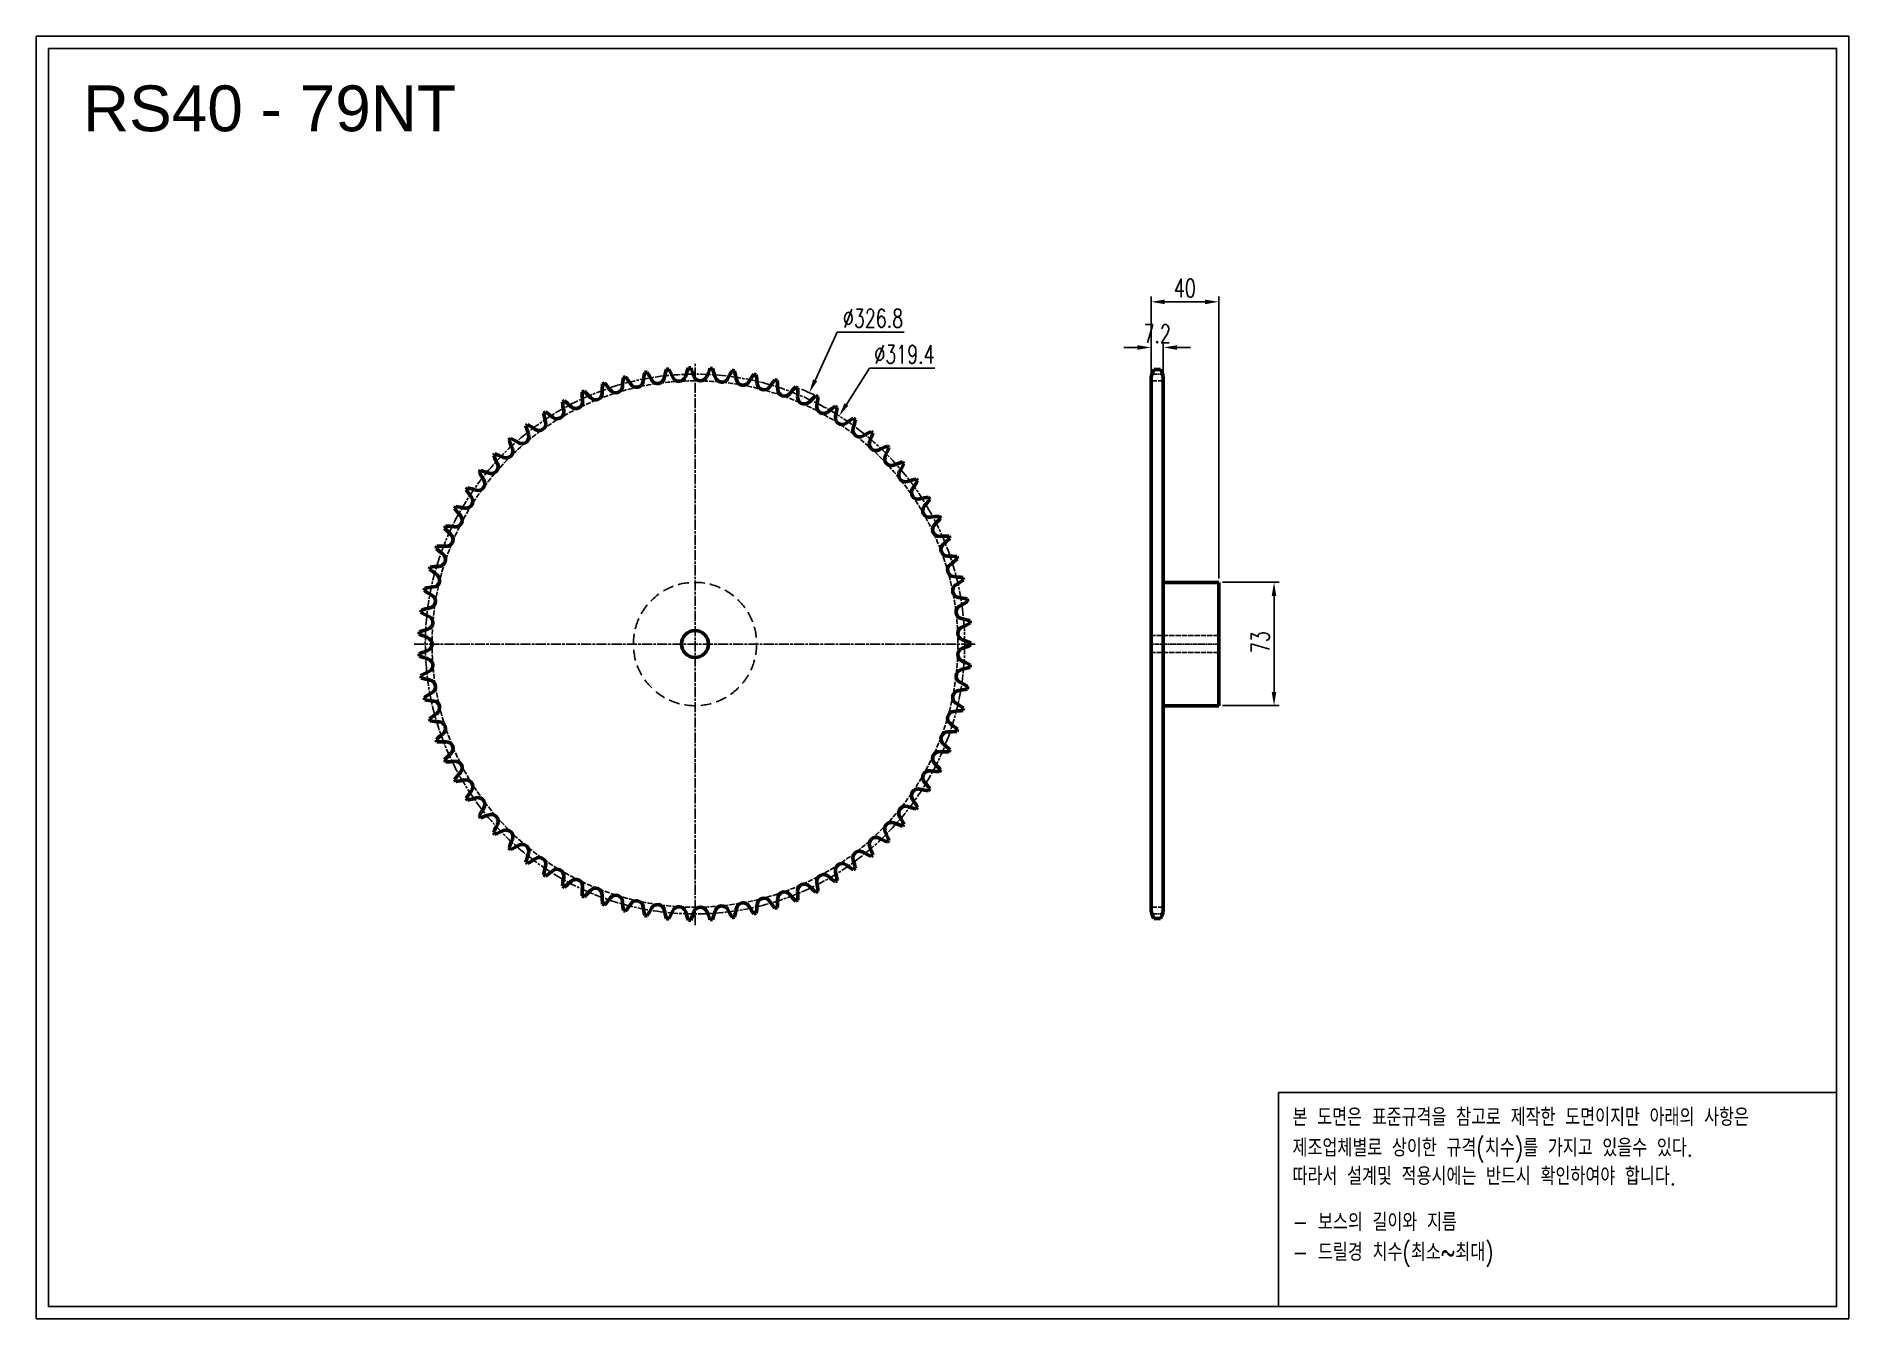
# Model space of a CAD drawing. Header units: millimetres. Extents: x -9072 to -7999, y 4584 to 5343.
import ezdxf

# ---------------------------------------------------------------- set-up
doc = ezdxf.new("R2010")
doc.units = ezdxf.units.MM
for name, pattern in [('AM_ISO02W050', [7.5, 6, -1.5]), ('AM_ISO02W050x2', [3.75, 3, -0.75]), ('AM_ISO08W050', [18, 12, -1.5, 3, -1.5]), ('AM_ISO08W050x2', [9, 6, -0.75, 1.5, -0.75]), ('HIDDEN', [9.525, 6.35, -3.175])]:
    doc.linetypes.add(name, pattern=pattern)
for name, color, linetype, lineweight in [('AM_0N', 7, 'Continuous', 50), ('AM_3N', 6, 'AM_ISO02W050', 25), ('AM_7', 4, 'AM_ISO08W050', 25), ('AM_7N', 4, 'AM_ISO08W050', 25)]:
    doc.layers.add(name, color=color, linetype=linetype, lineweight=lineweight)
doc.layers.add('HL', color=2, linetype='HIDDEN')
doc.layers.add('S-DIM', color=7, linetype='Continuous')
doc.styles.add('HAN', font='ROMANS.shx', dxfattribs={"width": 0.7, "bigfont": 'whgtxt.shx'})
doc.styles.add('HSG', font='SIMPLEX.shx', dxfattribs={"width": 0.7, "bigfont": 'HSG.shx'})
doc.styles.get("Standard").update_dxf_attribs({"font": 'arial.ttf'})
doc.dimstyles.new('APP23', dxfattribs={"dimscale": 4.5, "dimtxt": 2.4, "dimasz": 1.8, "dimexe": 0.7, "dimexo": 0.5, "dimgap": 0.6, "dimtad": 1, "dimtoh": 1, "dimdec": 1, "dimrnd": 0.01, "dimzin": 9, "dimdsep": 46, "dimtxsty": 'HSG', "dimcen": 0, "dimclrd": 1, "dimclre": 1, "dimclrt": 256, "dimazin": 2, "dimtp": 1, "dimtm": 1, "dimtfac": 0.5, "dimtdec": 1, "dimtix": 1, "dimtofl": 0, "dimtmove": 0, "dimatfit": 3, "dimfxl": 0, "dimtvp": 1, "dimtolj": 2, "dimlwd": -1, "dimlwe": -1, "dimarcsym": 0})

# ---------------------------------------------------------------- blocks, each defined once
blk = doc.blocks.new('*D1')
at = {"layer": 'Defpoints', "color": 0, "transparency": 16777216}
for p in [(-8614.1, 5131.9), (-8749.6, 4834.5)]:
    blk.add_point(p, dxfattribs=at)
at = {"layer": 'S-DIM', "color": 1, "transparency": 16777216}
for p, q in [((-8597.7, 5167.8), (-8610.7, 5139.2)), ((-8557.9, 5167.8), (-8597.7, 5167.8))]:
    blk.add_line(p, q, dxfattribs=at)
blk.add_arc((-8681.8, 4983.2), 163.4, 64.3986, 67.3265, dxfattribs=at)
blk.add_solid([(-8611.9, 5139.8), (-8609.5, 5138.7), (-8614.1, 5131.9)], dxfattribs=at)
at = {"layer": 'S-DIM', "transparency": 16777216, "insert": (-8576.4, 5175.9), "char_height": 10.8, "attachment_point": 5, "style": 'HSG'}
blk.add_mtext('\\A2;∅326.8', dxfattribs=at)
blk = doc.blocks.new('*D2')
at = {"layer": 'Defpoints', "color": 0, "transparency": 16777216}
for p in [(-8596.4, 5118.2), (-8767.2, 4848.2)]:
    blk.add_point(p, dxfattribs=at)
at = {"layer": 'S-DIM', "color": 1, "transparency": 16777216}
for p, q in [((-8578.5, 5146.5), (-8592.1, 5125)), ((-8539.8, 5146.5), (-8578.5, 5146.5))]:
    blk.add_line(p, q, dxfattribs=at)
blk.add_solid([(-8593.3, 5125.7), (-8591, 5124.3), (-8596.4, 5118.2)], dxfattribs=at)
at = {"layer": 'S-DIM', "transparency": 16777216, "insert": (-8557.8, 5154.6), "char_height": 10.8, "attachment_point": 5, "style": 'HSG'}
blk.add_mtext('\\A2;∅319.4', dxfattribs=at)
blk = doc.blocks.new('*D3')
at = {"layer": 'Defpoints', "color": 0, "transparency": 16777216}
for p in [(-8404.5, 5158.7), (-8411.7, 5138.9), (-8404.5, 5138.9)]:
    blk.add_point(p, dxfattribs=at)
at = {"layer": 'S-DIM', "color": 1, "transparency": 16777216}
for p, q in [((-8419.8, 5158.7), (-8427.9, 5158.7)), ((-8411.7, 5141.2), (-8411.7, 5161.8)), ((-8404.5, 5141.2), (-8404.5, 5161.8)), ((-8396.4, 5158.7), (-8388.3, 5158.7))]:
    blk.add_line(p, q, dxfattribs=at)
for points in [[(-8419.8, 5160), (-8419.8, 5157.3), (-8411.7, 5158.7)], [(-8396.4, 5160), (-8396.4, 5157.3), (-8404.5, 5158.7)]]:
    blk.add_solid(points, dxfattribs=at)
at = {"layer": 'S-DIM', "transparency": 16777216, "insert": (-8408.1, 5166.8), "char_height": 10.8, "attachment_point": 5, "style": 'HSG'}
blk.add_mtext('\\A2;7.2', dxfattribs=at)
blk = doc.blocks.new('*D4')
at = {"layer": 'Defpoints', "color": 0, "transparency": 16777216}
for p in [(-8371.7, 5185.7), (-8411.7, 5138.9), (-8371.7, 5019.7)]:
    blk.add_point(p, dxfattribs=at)
at = {"layer": 'S-DIM', "color": 1, "transparency": 16777216}
for p, q in [((-8411.7, 5141.2), (-8411.7, 5188.8)), ((-8403.6, 5185.7), (-8379.8, 5185.7)), ((-8371.7, 5021.9), (-8371.7, 5188.8))]:
    blk.add_line(p, q, dxfattribs=at)
for points in [[(-8403.6, 5187), (-8403.6, 5184.3), (-8411.7, 5185.7)], [(-8379.8, 5187), (-8379.8, 5184.3), (-8371.7, 5185.7)]]:
    blk.add_solid(points, dxfattribs=at)
at = {"layer": 'S-DIM', "transparency": 16777216, "insert": (-8391.7, 5193.8), "char_height": 10.8, "attachment_point": 5, "style": 'HSG'}
blk.add_mtext('\\A2;40', dxfattribs=at)
blk = doc.blocks.new('*D5')
at = {"layer": 'Defpoints', "color": 0, "transparency": 16777216}
for p in [(-8371.7, 5019.7), (-8371.7, 4946.7), (-8338.9, 4946.7)]:
    blk.add_point(p, dxfattribs=at)
at = {"layer": 'S-DIM', "color": 1, "transparency": 16777216}
for p, q in [((-8369.5, 5019.7), (-8335.8, 5019.7)), ((-8338.9, 5011.6), (-8338.9, 4954.8)), ((-8369.5, 4946.7), (-8335.8, 4946.7))]:
    blk.add_line(p, q, dxfattribs=at)
for points in [[(-8340.3, 5011.6), (-8337.6, 5011.6), (-8338.9, 5019.7)], [(-8340.3, 4954.8), (-8337.6, 4954.8), (-8338.9, 4946.7)]]:
    blk.add_solid(points, dxfattribs=at)
at = {"layer": 'S-DIM', "transparency": 16777216, "insert": (-8347, 4984.3), "char_height": 10.8, "attachment_point": 5, "rotation": 90, "style": 'HSG'}
blk.add_mtext('\\A2;73', dxfattribs=at)
blk = doc.blocks.new('notice1')
at = {"color": 4}
blk.add_lwpolyline([(-22142.12, 1735.9), (-22053.8, 1735.9), (-22053.8, 1702.07), (-22142.12, 1702.07)], close=True, dxfattribs=at)
at = {"color": 4, "style": 'HAN', "width": 0.8}
for s, p in [('본 도면은 표준규격을 참고로 제작한 도면이지만 아래의 사항은', (-22139.9, 1730.62)), ('제조업체별로 상이한 규격(치수)를 가지고 있을수 있다.', (-22139.9, 1725.78)), ('따라서 설계및 적용시에는 반드시 확인하여야 합니다.', (-22139.9, 1721.28)), ('- 보스의 길이와 지름', (-22139.9, 1714.03)), ('- 드릴경 치수(최소~최대)', (-22139.9, 1709.27))]:
    blk.add_text(s, height=2.7949, dxfattribs=at).set_placement(p)

msp = doc.modelspace()

# ---------------------------------------------------------------- linework, layer by layer
for points in [[(-9071.96, 5342.85), (-7998.55, 5342.85), (-7998.55, 4583.87), (-9071.96, 4583.87)], [(-9064.74, 5335.62), (-8005.78, 5335.62), (-8005.78, 4591.1), (-9064.74, 4591.1)]]:
    msp.add_lwpolyline(points, close=True)
at = {"layer": 'AM_0N'}
for p, q in [((-8410.09, 5145.7), (-8406.12, 5145.7)), ((-8411.7, 5139.3), (-8411.7, 4827.05)), ((-8404.5, 5139.3), (-8404.5, 4827.05)), ((-8404.5, 5019.67), (-8371.7, 5019.67)), ((-8371.7, 5019.67), (-8371.7, 4946.67)), ((-8404.5, 4946.67), (-8371.7, 4946.67)), ((-8410.09, 4820.65), (-8406.12, 4820.65))]:
    msp.add_line(p, q, dxfattribs=at)
msp.add_circle((-8681.83, 4983.17), 8, dxfattribs=at)
for centre, radius, start, end in [((-8636, 5127.76), 77.27, 167.98611, 171.96203), ((-8681.83, 4983.17), 163.41, 100.0142, 100.49213), ((-8775.4, 5102.55), 77.27, 28.5443, 32.52022), ((-8624.66, 5123.67), 77.27, 163.42915, 167.40506), ((-8681.83, 4983.17), 163.41, 95.45723, 95.93517), ((-8765.62, 5109.6), 77.27, 23.98734, 27.96326), ((-8613.68, 5118.68), 77.27, 158.87219, 162.8481), ((-8681.83, 4983.17), 163.41, 90.90027, 91.37821), ((-8755.31, 5115.86), 77.27, 19.43038, 23.40629), ((-8603.13, 5112.84), 77.27, 154.31523, 158.29114), ((-8681.83, 4983.17), 163.41, 86.34331, 86.82125), ((-8744.54, 5121.28), 77.27, 14.87342, 18.84933), ((-8593.08, 5106.17), 77.27, 149.75826, 153.73418), ((-8681.83, 4983.17), 163.41, 81.78635, 82.26428), ((-8733.37, 5125.83), 77.27, 10.31646, 14.29237), ((-8583.58, 5098.73), 77.27, 145.2013, 149.17722), ((-8681.83, 4983.17), 163.41, 77.22939, 77.70732), ((-8721.87, 5129.47), 77.27, 5.75949, 9.73541), ((-8398.2, 5139.3), 13.5, 151.70092, 180), ((-8418, 5139.3), 13.5, 0, 28.29908), ((-8681.83, 4983.17), 163.41, 113.68508, 114.16302), ((-8671.47, 5134.5), 77.27, 181.657, 185.63291), ((-8800.96, 5077.05), 77.27, 42.21519, 46.1911), ((-8740.76, 5131.67), 4.01, 222.21519, 1.07595), ((-8659.48, 5133.2), 77.27, 177.10004, 181.07595), ((-8681.83, 4983.17), 163.41, 109.12812, 109.60606), ((-8793.13, 5086.22), 77.27, 37.65823, 41.63414), ((-8728.77, 5135.88), 4.01, 217.65823, 356.51899), ((-8647.64, 5130.95), 77.27, 172.54307, 176.51899), ((-8681.83, 4983.17), 163.41, 104.57116, 105.04909), ((-8784.59, 5094.74), 77.27, 33.10127, 37.07718), ((-8716.49, 5139.13), 4.01, 213.10127, 351.96203), ((-8703.99, 5141.39), 4.01, 208.5443, 347.40506), ((-8691.35, 5142.65), 4.01, 203.98734, 342.8481), ((-8678.65, 5142.9), 4.01, 199.43038, 338.29114), ((-8665.97, 5142.15), 4.01, 194.87342, 333.73418), ((-8653.39, 5140.38), 4.01, 190.31646, 329.17722), ((-8640.99, 5137.63), 4.01, 185.75949, 324.62025), ((-8574.71, 5090.56), 77.27, 140.64434, 144.62025), ((-8681.83, 4983.17), 163.41, 72.67242, 73.15036), ((-8710.12, 5132.19), 77.27, 1.20253, 5.17845), ((-8628.85, 5133.9), 4.01, 181.20253, 320.06329), ((-8566.52, 5081.71), 77.27, 136.08738, 140.06329), ((-8681.83, 4983.17), 163.41, 68.11546, 68.5934), ((-8698.19, 5133.97), 77.27, 356.64557, 0.62148), ((-8681.83, 4983.17), 163.41, 122.79901, 123.27694), ((-8814.33, 5056.99), 77.27, 51.32911, 55.30503), ((-8763.54, 5120.46), 4.01, 231.32911, 10.18987), ((-8681.83, 4983.17), 163.41, 118.24204, 118.71998), ((-8683.53, 5134.84), 77.27, 186.21396, 190.18987), ((-8808.05, 5067.29), 77.27, 46.77215, 50.74807), ((-8752.37, 5126.52), 4.01, 226.77215, 5.63291), ((-8617.04, 5129.21), 4.01, 176.64557, 315.50633), ((-8559.06, 5072.24), 77.27, 131.53042, 135.50633), ((-8681.83, 4983.17), 163.41, 63.5585, 64.03644), ((-8605.64, 5123.6), 4.01, 172.08861, 310.94937), ((-8686.16, 5134.79), 77.27, 352.08861, 356.06452), ((-8552.37, 5062.2), 77.27, 126.97345, 130.94937), ((-8681.83, 4983.17), 163.41, 59.00154, 59.47947), ((-8674.1, 5134.65), 77.27, 347.53165, 351.50756), ((-8681.83, 4983.17), 163.41, 127.35597, 127.8339), ((-8707.53, 5132.66), 77.27, 195.32788, 199.3038), ((-8819.78, 5046.23), 77.27, 55.88608, 59.86199), ((-8774.19, 5113.53), 4.01, 235.88608, 14.74684), ((-8695.57, 5134.23), 77.27, 190.77092, 194.74684), ((-8594.73, 5117.1), 4.01, 167.53165, 306.39241), ((-8546.5, 5051.67), 77.27, 122.41649, 126.39241), ((-8584.36, 5109.76), 4.01, 162.97468, 301.83544), ((-8662.09, 5133.56), 77.27, 342.97468, 346.9506), ((-8681.83, 4983.17), 163.41, 54.44458, 54.92251), ((-8793.67, 5097.26), 4.01, 245, 23.86076), ((-8681.83, 4983.17), 163.41, 131.91293, 132.39087), ((-8719.33, 5130.14), 77.27, 199.88485, 203.86076), ((-8824.35, 5035.07), 77.27, 60.44304, 64.41895), ((-8784.25, 5105.79), 4.01, 240.44304, 19.3038), ((-8541.48, 5040.7), 77.27, 117.85953, 121.83544), ((-8574.61, 5101.62), 4.01, 158.41772, 297.27848), ((-8650.2, 5131.52), 77.27, 338.41772, 342.39364), ((-8681.83, 4983.17), 163.41, 49.88761, 50.36555), ((-8537.36, 5029.37), 77.27, 113.30257, 117.27848), ((-8638.52, 5128.54), 77.27, 333.86076, 337.83667), ((-8681.83, 4983.17), 163.41, 45.33065, 45.80859), ((-8802.38, 5088.01), 4.01, 249.55696, 28.41772), ((-8681.83, 4983.17), 163.41, 136.46989, 136.94783), ((-8730.89, 5126.7), 77.27, 204.44181, 208.41772), ((-8828.02, 5023.59), 77.27, 65, 68.97591), ((-8565.54, 5092.72), 4.01, 153.86076, 292.72152), ((-8534.14, 5017.74), 77.27, 108.74561, 112.72152), ((-8627.1, 5124.63), 77.27, 329.3038, 333.27971), ((-8681.83, 4983.17), 163.41, 40.77369, 41.25163), ((-8810.33, 5078.1), 4.01, 254.11392, 32.97468), ((-8681.83, 4983.17), 163.41, 141.02685, 141.50479), ((-8742.13, 5122.35), 77.27, 208.99877, 212.97468), ((-8830.77, 5011.84), 77.27, 69.55696, 73.53288), ((-8557.21, 5083.14), 4.01, 149.3038, 288.16456), ((-8531.86, 5005.9), 77.27, 104.18864, 108.16456), ((-8616.04, 5119.84), 77.27, 324.74684, 328.72275), ((-8681.83, 4983.17), 163.41, 36.21673, 36.69466), ((-8817.46, 5067.6), 4.01, 258.67089, 37.53165), ((-8681.83, 4983.17), 163.41, 145.58382, 146.06175), ((-8753, 5117.12), 77.27, 213.55573, 217.53165), ((-8832.58, 4999.92), 77.27, 74.11392, 78.08984), ((-8549.66, 5072.92), 4.01, 144.74684, 283.60759), ((-8530.53, 4993.91), 77.27, 99.63168, 103.60759), ((-8605.39, 5114.18), 77.27, 320.18987, 324.16579), ((-8681.83, 4983.17), 163.41, 31.65977, 32.1377), ((-8681.83, 4983.17), 163.41, 150.14078, 150.61872), ((-8763.42, 5111.04), 77.27, 218.11269, 222.08861), ((-8823.74, 5056.55), 4.01, 263.22785, 42.08861), ((-8833.43, 4987.89), 77.27, 78.67089, 82.6468), ((-8542.94, 5062.14), 4.01, 140.18987, 279.05063), ((-8530.16, 4981.86), 77.27, 95.07472, 99.05063), ((-8595.22, 5107.69), 77.27, 315.63291, 319.60883), ((-8681.83, 4983.17), 163.41, 27.1028, 27.58074), ((-8681.83, 4983.17), 163.41, 154.69774, 155.17568), ((-8773.32, 5104.15), 77.27, 222.66966, 226.64557), ((-8833.33, 4975.83), 77.27, 83.22785, 87.20376), ((-8829.12, 5045.04), 4.01, 267.78481, 46.64557), ((-8537.11, 5050.85), 4.01, 135.63291, 274.49367), ((-8530.74, 4969.81), 77.27, 90.51776, 94.49367), ((-8585.6, 5100.42), 77.27, 311.07595, 315.05186), ((-8681.83, 4983.17), 163.41, 22.54584, 23.02378), ((-8681.83, 4983.17), 163.41, 159.2547, 159.73264), ((-8782.64, 5096.5), 77.27, 227.22662, 231.20253), ((-8832.27, 4963.82), 77.27, 87.78481, 91.76072), ((-8833.57, 5033.15), 4.01, 272.34177, 51.20253), ((-8532.19, 5039.14), 4.01, 131.07595, 269.93671), ((-8532.28, 4957.85), 77.27, 85.9608, 89.93671), ((-8681.83, 4983.17), 163.41, 17.98888, 18.46682), ((-8681.83, 4983.17), 163.41, 163.81166, 164.2896), ((-8791.33, 5088.13), 77.27, 231.78358, 235.75949), ((-8830.25, 4951.93), 77.27, 92.34177, 96.31769), ((-8837.06, 5020.93), 4.01, 276.89873, 55.75949), ((-8528.22, 5027.07), 4.01, 126.51899, 265.37975), ((-8576.59, 5092.4), 77.27, 306.51899, 310.4949), ((-8681.83, 4983.17), 163.41, 168.36863, 168.84656), ((-8799.32, 5079.1), 77.27, 236.34054, 240.31646), ((-8827.3, 4940.23), 77.27, 96.89873, 100.87465), ((-8525.21, 5014.73), 4.01, 121.96203, 260.82278), ((-8534.76, 4946.05), 77.27, 81.40383, 85.37975), ((-8568.25, 5083.7), 77.27, 301.96203, 305.93794), ((-8681.83, 4983.17), 163.41, 13.43192, 13.90985), ((-8681.83, 4983.17), 163.41, 172.92559, 173.40353), ((-8823.43, 4928.81), 77.27, 101.4557, 105.43161), ((-8839.57, 5008.48), 4.01, 281.4557, 60.31646), ((-8523.2, 5002.19), 4.01, 117.40506, 256.26582), ((-8538.18, 4934.48), 77.27, 76.84687, 80.82278), ((-8560.62, 5074.35), 77.27, 297.40506, 301.38098), ((-8681.83, 4983.17), 163.41, 8.87496, 9.35289), ((-8818.66, 4917.73), 77.27, 106.01266, 109.98857), ((-8806.57, 5069.46), 77.27, 240.8975, 244.87342), ((-8841.09, 4995.87), 4.01, 286.01266, 64.87342), ((-8522.19, 4989.53), 4.01, 112.8481, 251.70886), ((-8542.5, 4923.22), 77.27, 72.28991, 76.26582), ((-8553.76, 5064.44), 77.27, 292.8481, 296.82402), ((-8681.83, 4983.17), 163.41, 4.31799, 4.79593), ((-8681.83, 4983.17), 163.41, 177.48255, 177.96049), ((-8813.03, 5059.28), 77.27, 245.45447, 249.43038), ((-8841.59, 4983.17), 4.01, 290.56962, 69.43038), ((-8522.19, 4976.82), 4.01, 108.29114, 247.1519), ((-8547.71, 4912.34), 77.27, 67.73295, 71.70886), ((-8547.71, 5054), 77.27, 288.29114, 292.26705), ((-8681.83, 4983.17), 163.41, 359.76103, 0.23897), ((-8813.03, 4907.07), 77.27, 110.56962, 114.54553), ((-8681.83, 4983.17), 163.41, 182.03951, 182.51745), ((-8818.66, 5048.62), 77.27, 250.01143, 253.98734), ((-8841.09, 4970.48), 4.01, 295.12658, 73.98734), ((-8553.76, 4901.91), 77.27, 63.17598, 67.1519), ((-8681.83, 4983.17), 163.41, 355.20407, 355.68201), ((-8806.57, 4896.88), 77.27, 115.12658, 119.1025), ((-8681.83, 4983.17), 163.41, 186.59647, 187.07441), ((-8823.43, 5037.54), 77.27, 254.56839, 258.5443), ((-8839.57, 4957.87), 4.01, 299.68354, 78.5443), ((-8523.2, 4964.16), 4.01, 103.73418, 242.59494), ((-8560.62, 4891.99), 77.27, 58.61902, 62.59494), ((-8542.5, 5043.12), 77.27, 283.73418, 287.71009), ((-8799.32, 4887.25), 77.27, 119.68354, 123.65946), ((-8681.83, 4983.17), 163.41, 191.15344, 191.63137), ((-8827.3, 5026.12), 77.27, 259.12535, 263.10127), ((-8837.06, 4945.41), 4.01, 304.24051, 83.10127), ((-8525.21, 4951.62), 4.01, 99.17722, 238.03797), ((-8538.18, 5031.86), 77.27, 279.17722, 283.15313), ((-8681.83, 4983.17), 163.41, 350.64711, 351.12504), ((-8791.33, 4878.21), 77.27, 124.24051, 128.21642), ((-8681.83, 4983.17), 163.41, 195.7104, 196.18834), ((-8528.22, 4939.27), 4.01, 94.62025, 233.48101), ((-8534.76, 5020.3), 77.27, 274.62025, 278.59617), ((-8568.25, 4882.65), 77.27, 54.06206, 58.03797), ((-8681.83, 4983.17), 163.41, 346.09015, 346.56808), ((-8830.25, 5014.42), 77.27, 263.68231, 267.65823), ((-8782.64, 4869.85), 77.27, 128.79747, 132.77338), ((-8833.57, 4933.2), 4.01, 308.79747, 87.65823), ((-8532.19, 4927.21), 4.01, 90.06329, 228.92405), ((-8532.28, 5008.5), 77.27, 270.06329, 274.0392), ((-8576.59, 4873.94), 77.27, 49.5051, 53.48101), ((-8681.83, 4983.17), 163.41, 341.53318, 342.01112), ((-8681.83, 4983.17), 163.41, 200.26736, 200.7453), ((-8832.27, 5002.53), 77.27, 268.23928, 272.21519), ((-8773.32, 4862.2), 77.27, 133.35443, 137.33034), ((-8829.12, 4921.3), 4.01, 313.35443, 92.21519), ((-8537.11, 4915.5), 4.01, 85.50633, 224.36709), ((-8530.74, 4996.53), 77.27, 265.50633, 269.48224), ((-8585.6, 4865.93), 77.27, 44.94814, 48.92405), ((-8681.83, 4983.17), 163.41, 336.97622, 337.45416), ((-8681.83, 4983.17), 163.41, 204.82432, 205.30226), ((-8833.33, 4990.52), 77.27, 272.79624, 276.77215), ((-8823.74, 4909.8), 4.01, 317.91139, 96.77215), ((-8763.42, 4855.31), 77.27, 137.91139, 141.88731), ((-8542.94, 4904.21), 4.01, 80.94937, 219.81013), ((-8530.16, 4984.49), 77.27, 260.94937, 264.92528), ((-8595.22, 4858.65), 77.27, 40.39117, 44.36709), ((-8681.83, 4983.17), 163.41, 332.41926, 332.8972), ((-8681.83, 4983.17), 163.41, 209.38128, 209.85922), ((-8833.43, 4978.46), 77.27, 277.3532, 281.32911), ((-8817.46, 4898.75), 4.01, 322.46835, 101.32911), ((-8753, 4849.23), 77.27, 142.46835, 146.44427), ((-8549.66, 4893.43), 4.01, 76.39241, 215.25316), ((-8530.53, 4972.43), 77.27, 256.39241, 260.36832), ((-8605.39, 4852.17), 77.27, 35.83421, 39.81013), ((-8681.83, 4983.17), 163.41, 327.8623, 328.34023), ((-8681.83, 4983.17), 163.41, 213.93825, 214.41618), ((-8832.58, 4966.43), 77.27, 281.91016, 285.88608), ((-8810.33, 4888.24), 4.01, 327.02532, 105.88608), ((-8742.13, 4844), 77.27, 147.02532, 151.00123), ((-8557.21, 4883.21), 4.01, 71.83544, 210.6962), ((-8531.86, 4960.45), 77.27, 251.83544, 255.81136), ((-8616.04, 4846.51), 77.27, 31.27725, 35.25316), ((-8681.83, 4983.17), 163.41, 323.30534, 323.78327), ((-8681.83, 4983.17), 163.41, 218.49521, 218.97315), ((-8830.77, 4954.5), 77.27, 286.46712, 290.44304), ((-8802.38, 4878.33), 4.01, 331.58228, 110.44304), ((-8730.89, 4839.65), 77.27, 151.58228, 155.55819), ((-8565.54, 4873.62), 4.01, 67.27848, 206.13924), ((-8534.14, 4948.6), 77.27, 247.27848, 251.25439), ((-8627.1, 4841.71), 77.27, 26.72029, 30.6962), ((-8681.83, 4983.17), 163.41, 318.74837, 319.22631), ((-8681.83, 4983.17), 163.41, 223.05217, 223.53011), ((-8828.02, 4942.76), 77.27, 291.02409, 295), ((-8793.67, 4869.09), 4.01, 336.13924, 115), ((-8719.33, 4836.2), 77.27, 156.13924, 160.11515), ((-8824.35, 4931.27), 77.27, 295.58105, 299.55696), ((-8784.25, 4860.56), 4.01, 340.6962, 119.55696), ((-8574.61, 4864.73), 4.01, 62.72152, 201.58228), ((-8650.2, 4834.83), 77.27, 17.60636, 21.58228), ((-8537.36, 4936.98), 77.27, 242.72152, 246.69743), ((-8638.52, 4837.81), 77.27, 22.16333, 26.13924), ((-8681.83, 4983.17), 163.41, 314.19141, 314.66935), ((-8681.83, 4983.17), 163.41, 227.60913, 228.08707), ((-8707.53, 4833.69), 77.27, 160.6962, 164.67212), ((-8681.83, 4983.17), 163.41, 232.1661, 232.64403), ((-8819.78, 4920.11), 77.27, 300.13801, 304.11392), ((-8774.19, 4852.81), 4.01, 345.25316, 124.11392), ((-8594.73, 4849.24), 4.01, 53.60759, 192.46835), ((-8546.5, 4914.68), 77.27, 233.60759, 237.58351), ((-8584.36, 4856.59), 4.01, 58.16456, 197.02532), ((-8662.09, 4832.79), 77.27, 13.0494, 17.02532), ((-8541.48, 4925.65), 77.27, 238.16456, 242.14047), ((-8681.83, 4983.17), 163.41, 309.63445, 310.11239), ((-8695.57, 4832.12), 77.27, 165.25316, 169.22908), ((-8681.83, 4983.17), 163.41, 236.72306, 237.20099), ((-8814.33, 4909.35), 77.27, 304.69497, 308.67089), ((-8763.54, 4845.89), 4.01, 349.81013, 128.67089), ((-8683.53, 4831.51), 77.27, 169.81013, 173.78604), ((-8808.05, 4899.06), 77.27, 309.25193, 313.22785), ((-8752.37, 4839.83), 4.01, 354.36709, 133.22785), ((-8617.04, 4837.14), 4.01, 44.49367, 183.35443), ((-8605.64, 4842.75), 4.01, 49.05063, 187.91139), ((-8686.16, 4831.56), 77.27, 3.93548, 7.91139), ((-8552.37, 4904.14), 77.27, 229.05063, 233.02655), ((-8681.83, 4983.17), 163.41, 300.52053, 300.99846), ((-8674.1, 4831.69), 77.27, 8.49244, 12.46835), ((-8681.83, 4983.17), 163.41, 305.07749, 305.55542), ((-8681.83, 4983.17), 163.41, 241.28002, 241.75796), ((-8671.47, 4831.85), 77.27, 174.36709, 178.343), ((-8681.83, 4983.17), 163.41, 245.83698, 246.31492), ((-8800.96, 4889.3), 77.27, 313.8089, 317.78481), ((-8740.76, 4834.68), 4.01, 358.92405, 137.78481), ((-8659.48, 4833.15), 77.27, 178.92405, 182.89996), ((-8793.13, 4880.13), 77.27, 318.36586, 322.34177), ((-8728.77, 4830.47), 4.01, 3.48101, 142.34177), ((-8647.64, 4835.4), 77.27, 183.48101, 187.45693), ((-8716.49, 4827.22), 4.01, 8.03797, 146.89873), ((-8640.99, 4828.72), 4.01, 35.37975, 174.24051), ((-8574.71, 4875.78), 77.27, 215.37975, 219.35566), ((-8710.12, 4834.16), 77.27, 354.82155, 358.79747), ((-8628.85, 4832.45), 4.01, 39.93671, 178.79747), ((-8566.52, 4884.63), 77.27, 219.93671, 223.91262), ((-8681.83, 4983.17), 163.41, 291.4066, 291.88454), ((-8698.19, 4832.38), 77.27, 359.37852, 3.35443), ((-8559.06, 4894.11), 77.27, 224.49367, 228.46958), ((-8681.83, 4983.17), 163.41, 295.96356, 296.4415), ((-8681.83, 4983.17), 163.41, 250.39394, 250.87188), ((-8681.83, 4983.17), 163.41, 254.95091, 255.42884), ((-8784.59, 4871.61), 77.27, 322.92282, 326.89873), ((-8636, 4838.58), 77.27, 188.03797, 192.01389), ((-8681.83, 4983.17), 163.41, 259.50787, 259.9858), ((-8775.4, 4863.8), 77.27, 327.47978, 331.4557), ((-8703.99, 4824.96), 4.01, 12.59494, 151.4557), ((-8624.66, 4842.68), 77.27, 192.59494, 196.57085), ((-8681.83, 4983.17), 163.41, 264.06483, 264.54277), ((-8765.62, 4856.74), 77.27, 332.03674, 336.01266), ((-8691.35, 4823.7), 4.01, 17.1519, 156.01266), ((-8613.68, 4847.67), 77.27, 197.1519, 201.12781), ((-8681.83, 4983.17), 163.41, 268.62179, 269.09973), ((-8755.31, 4850.48), 77.27, 336.59371, 340.56962), ((-8678.65, 4823.44), 4.01, 21.70886, 160.56962), ((-8603.13, 4853.51), 77.27, 201.70886, 205.68477), ((-8681.83, 4983.17), 163.41, 273.17875, 273.65669), ((-8744.54, 4845.07), 77.27, 341.15067, 345.12658), ((-8665.97, 4824.2), 4.01, 26.26582, 165.12658), ((-8593.08, 4860.17), 77.27, 206.26582, 210.24174), ((-8681.83, 4983.17), 163.41, 277.73572, 278.21365), ((-8733.37, 4840.52), 77.27, 345.70763, 349.68354), ((-8653.39, 4825.96), 4.01, 30.82278, 169.68354), ((-8583.58, 4867.61), 77.27, 210.82278, 214.7987), ((-8681.83, 4983.17), 163.41, 282.29268, 282.77061), ((-8721.87, 4836.88), 77.27, 350.26459, 354.24051), ((-8681.83, 4983.17), 163.41, 286.84964, 287.32758), ((-8398.2, 4827.05), 13.5, 180, 208.29908), ((-8418, 4827.05), 13.5, 331.70092, 0)]:
    msp.add_arc(centre, radius, start, end, dxfattribs=at)
at = {"layer": 'AM_3N', "linetype": 'AM_ISO02W050x2'}
for p, q in [((-8404.5, 5138.92), (-8411.7, 5138.92)), ((-8404.5, 4827.43), (-8411.7, 4827.43))]:
    msp.add_line(p, q, dxfattribs=at)
at = {"layer": 'AM_3N', "color": 2, "linetype": 'AM_ISO02W050x2'}
for p, q in [((-8371.7, 4988.17), (-8411.7, 4988.17)), ((-8371.7, 4978.17), (-8411.7, 4978.17))]:
    msp.add_line(p, q, dxfattribs=at)
at = {"layer": 'AM_3N', "linetype": 'AM_ISO02W050x2'}
msp.add_circle((-8681.83, 4983.17), 155.75, dxfattribs=at)
at = {"layer": 'AM_7', "linetype": 'AM_ISO08W050x2'}
msp.add_circle((-8681.83, 4983.17), 159.72, dxfattribs=at)
at = {"layer": 'AM_7N', "linetype": 'AM_ISO08W050x2'}
for p, q in [((-8681.83, 4816.77), (-8681.83, 5149.58)), ((-8848.23, 4983.17), (-8515.42, 4983.17))]:
    msp.add_line(p, q, dxfattribs=at)
at = {"layer": 'AM_7N', "linetype": 'AM_ISO08W050x2', "ltscale": 0.5}
for p, q in [((-8403.74, 5142.9), (-8412.47, 5142.9)), ((-8370.76, 4983.17), (-8412.47, 4983.17)), ((-8403.74, 4823.45), (-8412.47, 4823.45))]:
    msp.add_line(p, q, dxfattribs=at)
at = {"layer": 'HL'}
msp.add_circle((-8681.83, 4983.17), 36.5, dxfattribs=at)

# ---------------------------------------------------------------- block references
at = {"xscale": 3.74166, "yscale": 3.74166, "zscale": 3.74166}
msp.add_blockref('notice1', (74512.03, -1777.46), dxfattribs=at)

# ---------------------------------------------------------------- texts
msp.add_text('RS40 - 79NT', height=27.1063).set_placement((-9044.32, 5286.64))

# ---------------------------------------------------------------- dimensions: what is measured, and where the dimension line sits
at = {"layer": 'S-DIM'}
dim = msp.add_linear_dim(base=(-8371.7, 5185.67), p1=(-8411.7, 5138.92), p2=(-8371.7, 5019.67), dimstyle='APP23', dxfattribs=at)
dim.commit()
dim.dimension.update_dxf_attribs({"geometry": '*D4', "text_midpoint": (-8391.7, 5193.77)})
at = {"layer": 'S-DIM', "color": 3}
for p1, p2, picture, middle in [((-8749.58, 4834.48), (-8614.07, 5131.87), '*D1', (-8576.44, 5167.84)), ((-8767.21, 4848.19), (-8596.44, 5118.16), '*D2', (-8557.82, 5146.5))]:
    dim = msp.add_diameter_dim_2p(p1=p1, p2=p2, dimstyle='APP23', dxfattribs=at)
    dim.commit()
    dim.dimension.update_dxf_attribs({"geometry": picture, "text_midpoint": middle, "dimtype": 131})
at = {"layer": 'S-DIM'}
dim = msp.add_linear_dim(base=(-8404.5, 5158.67), p1=(-8411.7, 5138.92), p2=(-8404.5, 5138.92), dimstyle='APP23', dxfattribs=at)
dim.commit()
dim.dimension.update_dxf_attribs({"geometry": '*D3', "text_midpoint": (-8408.1, 5158.67), "dimtype": 128})
dim = msp.add_linear_dim(base=(-8338.94, 4946.67), p1=(-8371.7, 5019.67), p2=(-8371.7, 4946.67), angle=90, dimstyle='APP23', dxfattribs=at)
dim.commit()
dim.dimension.update_dxf_attribs({"geometry": '*D5', "text_midpoint": (-8338.94, 4984.32), "dimtype": 128})

doc.saveas('drawing.dxf')
